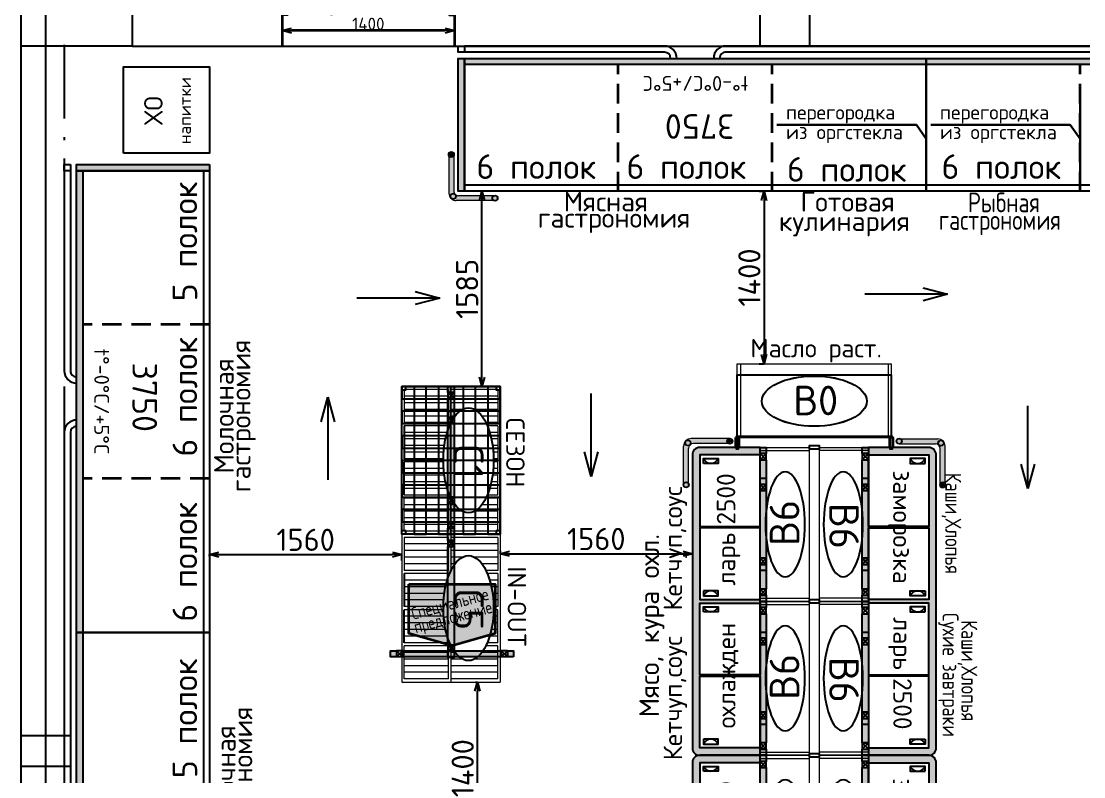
# Model space of a CAD drawing. Extents: x -150237 to 313168, y -187365 to 36962.
# Drawn here: x -48972 to -40343, y -156827 to -150692 of the extents above; entities that cross this region are included whole.
import ezdxf
from ezdxf.enums import TextEntityAlignment as Align

# ---------------------------------------------------------------- set-up
doc = ezdxf.new("R2010")
doc.units = 0
doc.header["$LTSCALE"] = 50
doc.header["$PDMODE"] = 34
doc.header["$PDSIZE"] = 20
doc.linetypes.add('ACAD_ISO10W100', pattern=[18.5, 12, -3, 0.5, -3])
doc.linetypes.add('HIDDEN2', pattern=[4.7625, 3.175, -1.5875])
doc.layers.get('0').update_dxf_attribs({"linetype": 'CONTINUOUS'})
doc.layers.get('Defpoints').update_dxf_attribs({"linetype": 'CONTINUOUS'})
for name, color, linetype in [('Colums', 25, 'CONTINUOUS'), ('Dim', 7, 'CONTINUOUS'), ('ST', 7, 'CONTINUOUS'), ('type', 7, 'CONTINUOUS'), ('Двери', 76, 'CONTINUOUS'), ('оборудование', 90, 'CONTINUOUS'), ('оборудованиеNEW', 250, 'CONTINUOUS'), ('оборудованиеOLD', 90, 'CONTINUOUS'), ('товарные группы', 7, 'CONTINUOUS'), ('Холодильное', 5, 'CONTINUOUS')]:
    doc.layers.add(name, color=color, linetype=linetype)
for name, color, linetype, lineweight in [('KF оборудование', 10, 'CONTINUOUS', 18), ('размеры', 250, 'CONTINUOUS', 30), ('Стены', 7, 'CONTINUOUS', 35)]:
    doc.layers.add(name, color=color, linetype=linetype, lineweight=lineweight)
doc.styles.add('KF надписи', font='isocpeur.ttf', dxfattribs={"height": 200})
doc.styles.get("Standard").update_dxf_attribs({"font": 'isocpeur.ttf'})
doc.dimstyles.get("Standard").update_dxf_attribs({"dimscale": 0, "dimtxt": 180, "dimasz": 75, "dimexe": 0, "dimexo": 0, "dimgap": 30, "dimtad": 1, "dimdec": 0, "dimdsep": 46, "dimtxsty": 'Standard', "dimblk1": 'OPEN30', "dimblk2": 'OPEN30', "dimsah": 1, "dimcen": 25, "dimadec": 0, "dimazin": 0, "dimtfac": 1, "dimtdec": 0, "dimtmove": 0, "dimatfit": 3, "dimldrblk": 'OPEN30', "dimfxl": 1, "dimtolj": 1, "dimtzin": 0, "dimarcsym": 0})

# ---------------------------------------------------------------- blocks, each defined once
blk = doc.blocks.new('_OPEN30')
at = {"color": 0, "linetype": 'ByBlock'}
for p, q in [((-1, 0.268), (0, 0)), ((0, 0), (-1, -0.268)), ((0, 0), (-1, 0))]:
    blk.add_line(p, q, dxfattribs=at)
blk = doc.blocks.new('*D93')
at = {"layer": 'Defpoints', "color": 0, "transparency": 16777216}
for p in [(-400, -62.5), (1000, -62.5), (-400, -125)]:
    blk.add_point(p, dxfattribs=at)
at = {"layer": 'Dim', "color": 0, "lineweight": -2, "transparency": 16777216}
for p, q in [((-400, -62.5), (-400, -125)), ((1000, -62.5), (1000, -125)), ((925, -125), (-325, -125))]:
    blk.add_line(p, q, dxfattribs=at)
at = {"layer": 'Dim', "color": 0, "lineweight": -2, "transparency": 16777216, "xscale": 75, "yscale": 75, "zscale": 75, "rotation": 180}
blk.add_blockref('_OPEN30', (-400, -125), dxfattribs=at)
at = {"layer": 'Dim', "color": 0, "lineweight": -2, "transparency": 16777216, "xscale": 75, "yscale": 75, "zscale": 75}
blk.add_blockref('_OPEN30', (1000, -125), dxfattribs=at)
at = {"layer": 'Dim', "color": 0, "transparency": 16777216, "insert": (300, -70), "char_height": 100, "attachment_point": 5}
blk.add_mtext('\\A1;1400', dxfattribs=at)
blk = doc.blocks.new('*U237')
at = {"layer": 'Холодильное'}
h = blk.add_hatch(color=160, dxfattribs=at)
h.set_gradient(color1=(0, 63, 255), one_color=1, tint=1, name='SPHERICAL')
h.paths.add_polyline_path([(3750, 1180), (3800, 1180), (3800, 100), (3750, 100)])
h = blk.add_hatch(color=5, dxfattribs=at)
h.set_gradient(color1=(0, 0, 255), one_color=1, tint=1, name='CYLINDER')
h.paths.add_polyline_path([(0, 150), (3750, 150), (3750, 100), (0, 100)])
at = {"layer": 'Стены', "linetype": 'HIDDEN2'}
for p, q in [((1250, 1180), (1250, 150)), ((2500, 1180), (2500, 150))]:
    blk.add_line(p, q, dxfattribs=at)
at = {"layer": 'Холодильное'}
for p, q in [((0, 1130), (3750, 1130)), ((0, 150), (3750, 150))]:
    blk.add_line(p, q, dxfattribs=at)
at = {"layer": 'Холодильное', "color": 20}
for p, q in [((1675, 100), (1675, 100)), ((1725, 100), (1725, 100)), ((2025, 100), (2025, 100)), ((2075, 100), (2075, 100)), ((0, 50), (1625, 50)), ((0, 0), (1625, 0)), ((1625, 50), (1625, 50)), ((1625, 50), (1625, 50)), ((1625, 50), (1625, 50)), ((1625, 0), (1625, 0)), ((1625, 0), (1625, 0)), ((1625, 0), (1625, 0)), ((2125, 50), (3750, 50)), ((2125, 0), (3750, 0))]:
    blk.add_line(p, q, dxfattribs=at)
at = {"layer": 'Холодильное', "color": 5}
for points in [[(0, 1180), (3750, 1180), (3750, 100), (0, 100), (0, 1180)], [(3750, 1180), (3800, 1180), (3800, 100), (3750, 100), (3750, 1180)]]:
    blk.add_lwpolyline(points, dxfattribs=at)
at = {"layer": 'Холодильное', "color": 20}
blk.add_lwpolyline([(3750, 50), (3800, 50), (3800, 0), (3750, 0)], close=True, dxfattribs=at)
for centre, radius, start, end in [((1625, 100), 100, 270, 0), ((1625, 100), 50, 270, 0), ((2125, 100), 100, 180, 270), ((2125, 100), 50, 180, 270)]:
    blk.add_arc(centre, radius, start, end, dxfattribs=at)
at = {"layer": 'type'}
blk.add_text('3750', height=200, dxfattribs=at).set_placement((1839.9, 553.2), align=Align.CENTER)
at = {"layer": 'type', "insert": (1874.3, 303.5), "char_height": 120, "width": 1398.896, "attachment_point": 5}
blk.add_mtext('t°-0°C/+5°C', dxfattribs=at)
at = {"layer": 'оборудованиеOLD', "color": 1}
blk.add_text('3750', height=200, dxfattribs=at).set_placement((1839.9, 553.2), align=Align.CENTER)
at = {"layer": 'оборудованиеOLD', "color": 1, "insert": (1874.3, 303.5), "char_height": 120, "width": 1398.896, "attachment_point": 5}
blk.add_mtext('t°-0°C/+5°C', dxfattribs=at)
blk = doc.blocks.new('*U236')
at = {"layer": 'Холодильное'}
h = blk.add_hatch(color=160, dxfattribs=at)
h.set_gradient(color1=(0, 63, 255), one_color=1, tint=1, name='SPHERICAL')
h.paths.add_polyline_path([(-50, 1180), (0, 1180), (0, 100), (-50, 100)])
h = blk.add_hatch(color=5, dxfattribs=at)
h.set_gradient(color1=(0, 0, 255), one_color=1, tint=1, name='CYLINDER')
h.paths.add_polyline_path([(0, 150), (3750, 150), (3750, 100), (0, 100)])
at = {"layer": 'Стены', "linetype": 'HIDDEN2'}
for p, q in [((1250, 1180), (1250, 150)), ((2500, 1180), (2500, 150))]:
    blk.add_line(p, q, dxfattribs=at)
at = {"layer": 'Холодильное'}
for p, q in [((0, 1130), (3750, 1130)), ((0, 150), (3750, 150))]:
    blk.add_line(p, q, dxfattribs=at)
at = {"layer": 'Холодильное', "color": 20}
for p, q in [((1675, 100), (1675, 100)), ((1725, 100), (1725, 100)), ((2025, 100), (2025, 100)), ((2075, 100), (2075, 100)), ((0, 50), (1625, 50)), ((0, 0), (1625, 0)), ((1625, 50), (1625, 50)), ((1625, 50), (1625, 50)), ((1625, 0), (1625, 0)), ((1625, 0), (1625, 0)), ((2125, 50), (3750, 50)), ((2125, 0), (3750, 0))]:
    blk.add_line(p, q, dxfattribs=at)
at = {"layer": 'Холодильное', "color": 5}
for points in [[(-50, 1180), (0, 1180), (0, 100), (-50, 100), (-50, 1180)], [(0, 1180), (3750, 1180), (3750, 100), (0, 100), (0, 1180)]]:
    blk.add_lwpolyline(points, dxfattribs=at)
at = {"layer": 'Холодильное', "color": 20}
blk.add_lwpolyline([(-50, 50), (0, 50), (0, 0), (-50, 0)], close=True, dxfattribs=at)
for centre, radius, start, end in [((1625, 100), 100, 270, 0), ((1625, 100), 50, 270, 0), ((2125, 100), 100, 180, 270), ((2125, 100), 50, 180, 270)]:
    blk.add_arc(centre, radius, start, end, dxfattribs=at)
at = {"layer": 'type'}
blk.add_text('3750', height=200, dxfattribs=at).set_placement((1839.9, 553.2), align=Align.CENTER)
at = {"layer": 'type', "insert": (1874.3, 303.5), "char_height": 120, "width": 1398.896, "attachment_point": 5}
blk.add_mtext('t°-0°C/+5°C', dxfattribs=at)
at = {"layer": 'оборудованиеOLD', "color": 1}
blk.add_text('3750', height=200, dxfattribs=at).set_placement((1839.9, 553.2), align=Align.CENTER)
at = {"layer": 'оборудованиеOLD', "color": 1, "insert": (1874.3, 303.5), "char_height": 120, "width": 1398.896, "attachment_point": 5}
blk.add_mtext('t°-0°C/+5°C', dxfattribs=at)
blk = doc.blocks.new('в6')
at = {"layer": 'оборудованиеNEW', "color": 212, "lineweight": 20}
for p, q in [((-10860.9, 85899.6), (-10860.9, 86299.6)), ((-10860.9, 85899.6), (-10860.9, 86299.6)), ((-10860.9, 86299.6), (-9610.9, 86299.6)), ((-9610.9, 86299.6), (-9610.9, 85899.6)), ((-10845.9, 85899.6), (-9625.9, 85899.6))]:
    blk.add_line(p, q, dxfattribs=at)
at = {"layer": 'оборудованиеNEW', "color": 212, "lineweight": 5}
for p, q in [((-10835.9, 86299.6), (-10835.9, 85899.6)), ((-10835.9, 86299.6), (-10835.9, 85899.6)), ((-9635.9, 86299.6), (-9635.9, 85899.6)), ((-9635.9, 86299.6), (-9635.9, 85899.6))]:
    blk.add_line(p, q, dxfattribs=at)
at = {"layer": 'оборудованиеNEW', "color": 145, "lineweight": 20}
blk.add_line((-10845.9, 85899.6), (-9625.9, 85899.6), dxfattribs=at)
at = {"layer": 'оборудованиеNEW', "color": 212}
for points in [[(-10875.9, 85899.6), (-10845.9, 85899.6), (-10845.9, 85819.6), (-10875.9, 85819.6), (-10875.9, 85899.6)], [(-10875.9, 85899.6), (-10845.9, 85899.6), (-10845.9, 85819.6), (-10875.9, 85819.6), (-10875.9, 85899.6)], [(-9625.9, 85899.6), (-9595.9, 85899.6), (-9595.9, 85819.6), (-9625.9, 85819.6), (-9625.9, 85899.6)], [(-9625.9, 85899.6), (-9595.9, 85899.6), (-9595.9, 85819.6), (-9625.9, 85819.6), (-9625.9, 85899.6)]]:
    blk.add_lwpolyline(points, dxfattribs=at)
at = {"layer": 'оборудованиеNEW', "color": 212, "extrusion": (0, 0, -1)}
blk.add_ellipse((-10235.9, 86095.5), major_axis=(426.2, 0), ratio=0.374767, dxfattribs=at)
at = {"layer": 'type', "lineweight": 40}
blk.add_text('В6', height=240, dxfattribs=at).set_placement((-10223.7, 85981), align=Align.CENTER)
blk = doc.blocks.new('*U364')
at = {"layer": 'оборудование', "true_color": 0xff7f7f}
h = blk.add_hatch(color=11, dxfattribs=at)
h.paths.add_polyline_path([(0, 25), (50, 25), (50, -25.1), (0, -25.1)])
h.paths.add_polyline_path([(100, 25), (899.9, 25), (899.9, -25.1), (100, -25.1)])
h.paths.add_polyline_path([(949.9, 25), (999.9, 25), (999.9, -25.1), (949.9, -25.1)])
at = {"layer": 'оборудование', "color": 1}
for p, q in [((50, 25), (100, 25)), ((899.9, 25), (949.9, 25))]:
    blk.add_line(p, q, dxfattribs=at)
for points in [[(0, 25), (50, 25), (50, -25.1), (0, -25.1)], [(100, 25), (899.9, 25), (899.9, -25.1), (100, -25.1)], [(949.9, 25), (999.9, 25), (999.9, -25.1), (949.9, -25.1)]]:
    blk.add_lwpolyline(points, close=True, dxfattribs=at)
for points in [[(50, 25), (50, -25.1), (100, -25.1), (100, 25), (50, -25.1), (50, 25), (100, -25.1)], [(899.9, 25), (899.9, -25.1), (949.9, -25.1), (949.9, 25), (899.9, -25.1), (899.9, 25), (949.9, -25.1)]]:
    blk.add_lwpolyline(points, dxfattribs=at)
blk = doc.blocks.new('*U147')
at = {"layer": 'Холодильное'}
h = blk.add_hatch(color=256, dxfattribs=at)
edge = h.paths.add_edge_path()
edge.add_line((-60, 0), (-2440, 0))
edge.add_arc((-2440, -60), 60, 90, 180)
edge.add_line((-2500, -60), (-2500, -550))
edge.add_line((-2500, -550), (0, -550))
edge.add_line((0, -550), (0, -60))
edge.add_arc((-60, -60), 60, 0, 90)
h.paths.add_polyline_path([(-642.5, -550), (-60, -550), (-60, -60), (-642.5, -60)], flags=17)
h.paths.add_polyline_path([(-1235, -550), (-652.5, -550), (-652.5, -60), (-1235, -60)], flags=17)
h.paths.add_polyline_path([(-1265, -550), (-1847.5, -550), (-1847.5, -60), (-1265, -60)], flags=17)
h.paths.add_polyline_path([(-1857.5, -550), (-2440, -550), (-2440, -60), (-1857.5, -60)], flags=17)
blk.add_lwpolyline([(-60, 0), (-2440, 0, 0.414214), (-2500, -60), (-2500, -550), (0, -550), (0, -60, 0.414214)], format="xyb", close=True, dxfattribs=at)
for points in [[(-1857.5, -550), (-2440, -550), (-2440, -60), (-1857.5, -60)], [(-1265, -550), (-1847.5, -550), (-1847.5, -60), (-1265, -60)], [(-1235, -550), (-652.5, -550), (-652.5, -60), (-1235, -60)], [(-642.5, -550), (-60, -550), (-60, -60), (-642.5, -60)]]:
    blk.add_lwpolyline(points, close=True, dxfattribs=at)
for points in [[(-2370, -90), (-2410, -90), (-2410, -210), (-2370, -210), (-2370, -90)], [(-1335, -90), (-1295, -90), (-1295, -210), (-1335, -210), (-1335, -90)], [(-1165, -90), (-1205, -90), (-1205, -210), (-1165, -210), (-1165, -90)], [(-130, -90), (-90, -90), (-90, -210), (-130, -210), (-130, -90)]]:
    blk.add_lwpolyline(points, dxfattribs=at)
for centre, start, end in [((-2435, -150), 292.61986, 67.38014), ((-1270, -150), 112.61986, 247.38014), ((-1230, -150), 292.61986, 67.38014), ((-65, -150), 112.61986, 247.38014)]:
    blk.add_arc(centre, 65, start, end, dxfattribs=at)
for p in [(8360.9, -86849.6), (9610.9, -86849.6)]:
    blk.add_blockref('в6', p)
at = {"layer": 'Стены'}
for p in [(-2500, -575), (-2249.9, -575), (-1250, -575), (-999.9, -575)]:
    blk.add_blockref('*U364', p, dxfattribs=at)
at = {"layer": 'товарные группы'}
for s, p in [('заморозка', (-1853, -350.3)), ('ларь', (-906.6, -348.3)), ('2500', (-418, -348.4))]:
    blk.add_text(s, height=150, dxfattribs=at).set_placement(p, align=Align.CENTER)
blk = doc.blocks.new('*U146')
blk.add_hatch(color=1).paths.add_polyline_path([(-2440, 0, 0.414214), (-2500, -60), (-2500, -550), (-2440, -550), (-2440, -60), (-1857.5, -60), (-1857.5, -550), (-1847.5, -550), (-1847.5, -60), (-1265, -60), (-1265, -550), (-1235, -550), (-1235, -60), (-652.5, -60), (-652.5, -550), (-642.5, -550), (-642.5, -60), (-60, -60), (-60, -550), (0, -550), (0, -60, 0.414214), (-60, 0)])
at = {"layer": 'Холодильное'}
blk.add_lwpolyline([(-60, 0), (-2440, 0, 0.414214), (-2500, -60), (-2500, -550), (0, -550), (0, -60, 0.414214)], format="xyb", close=True, dxfattribs=at)
for points in [[(-1857.5, -550), (-2440, -550), (-2440, -60), (-1857.5, -60)], [(-1265, -550), (-1847.5, -550), (-1847.5, -60), (-1265, -60)], [(-1235, -550), (-652.5, -550), (-652.5, -60), (-1235, -60)], [(-642.5, -550), (-60, -550), (-60, -60), (-642.5, -60)]]:
    blk.add_lwpolyline(points, close=True, dxfattribs=at)
for points in [[(-2370, -90), (-2410, -90), (-2410, -210), (-2370, -210), (-2370, -90)], [(-1335, -90), (-1295, -90), (-1295, -210), (-1335, -210), (-1335, -90)], [(-1165, -90), (-1205, -90), (-1205, -210), (-1165, -210), (-1165, -90)], [(-130, -90), (-90, -90), (-90, -210), (-130, -210), (-130, -90)]]:
    blk.add_lwpolyline(points, dxfattribs=at)
for centre, start, end in [((-2435, -150), 292.61986, 67.38014), ((-1270, -150), 112.61986, 247.38014), ((-1230, -150), 292.61986, 67.38014), ((-65, -150), 112.61986, 247.38014)]:
    blk.add_arc(centre, 65, start, end, dxfattribs=at)
for p in [(8360.9, -86849.6), (9610.9, -86849.6)]:
    blk.add_blockref('в6', p)
at = {"layer": 'Стены'}
for p in [(-2500, -575), (-2249.9, -575), (-1250, -575), (-999.9, -575)]:
    blk.add_blockref('*U364', p, dxfattribs=at)
at = {"layer": 'товарные группы', "color": 1}
blk.add_text('охлажден', height=150, dxfattribs=at).set_placement((-1853, -350.3), align=Align.CENTER)
at = {"layer": 'товарные группы'}
for s, p in [('ларь', (-906.6, -348.3)), ('2500', (-418, -348.4))]:
    blk.add_text(s, height=150, dxfattribs=at).set_placement(p, align=Align.CENTER)
blk = doc.blocks.new('Перегородка из оргстекла')
at = {"layer": 'размеры'}
for p in [(-1211.3, 539.9), (0, 425)]:
    blk.add_line(p, (-79, 539.9), dxfattribs=at)
at = {"layer": 'Холодильное', "lineweight": 30}
blk.add_line((0, 850), (0, 0), dxfattribs=at)
at = {"layer": 'товарные группы'}
for s, p in [('перегородка', (-1138.3, 583.7)), ('из оргстекла', (-1138.3, 423.3))]:
    blk.add_text(s, height=117, dxfattribs=at).set_placement(p)
blk = doc.blocks.new('*U370')
at = {"layer": 'KF оборудование'}
h = blk.add_hatch(color=181, dxfattribs=at)
h.dxf.hatch_style = 1
h.set_gradient(color1=(255, 0, 0), color2=(255, 0, 0), tint=1)
h.paths.add_polyline_path([(-375, -40), (-375, -355, 1), (-335, -355), (-335, -60, -0.414214), (-295, -20), (0, -20, 1), (0, 20), (-315, 20, 0.414214)])
h = blk.add_hatch(color=181, dxfattribs=at)
h.dxf.hatch_style = 1
h.set_gradient(color1=(51, 51, 51), color2=(0, 0, 0), one_color=1)
h.paths.add_polyline_path([(-316.1, -14.9, 1), (-364.1, -14.9, 1)])
h.paths.add_polyline_path([(-320.1, -14.9, 1), (-360.1, -14.9, 1)], flags=16)
h = blk.add_hatch(color=181, dxfattribs=at)
h.dxf.hatch_style = 1
h.set_gradient(color1=(51, 51, 51), color2=(0, 0, 0), one_color=1)
h.paths.add_polyline_path([(24, 0, 1), (-24, 0, 1)])
h.paths.add_polyline_path([(20, 0, 1), (-20, 0, 1)], flags=16)
h = blk.add_hatch(color=181, dxfattribs=at)
h.dxf.hatch_style = 1
h.set_gradient(color1=(51, 51, 51), color2=(0, 0, 0), one_color=1)
h.paths.add_polyline_path([(-331, -355, 1), (-379, -355, 1)])
h.paths.add_polyline_path([(-335, -355, 1), (-375, -355, 1)], flags=16)
at = {"layer": 'KF оборудование', "color": 1, "linetype": 'Continuous', "lineweight": 15}
for p, q in [((0, 20), (-315, 20)), ((-375, -355), (-375, -40)), ((-335, -355), (-335, -60)), ((0, -20), (-295, -20))]:
    blk.add_line(p, q, dxfattribs=at)
at = {"layer": 'KF оборудование', "color": 7, "lineweight": 15}
for centre, radius in [((-340.1, -14.9), 24), ((-340.1, -14.9), 20), ((0, 0), 24), ((0, 0), 20), ((-355, -355), 24), ((-355, -355), 20)]:
    blk.add_circle(centre, radius, dxfattribs=at)
at = {"layer": 'KF оборудование', "color": 1, "linetype": 'Continuous', "lineweight": 15}
for centre, radius, start, end in [((-315, -40), 60, 90, 180), ((0, 0), 20, 270, 90), ((-295, -60), 40, 90, 180), ((-355, -355), 20, 180, 0)]:
    blk.add_arc(centre, radius, start, end, dxfattribs=at)
at = {"layer": 'KF оборудование', "color": 181}
blk.add_point((0, 0), dxfattribs=at)
at = {"layer": 'KF оборудование', "color": 7, "style": 'KF надписи', "flags": 1}
for tag, p in [('ПРОИЗВОДИТЕЛЬ', (377.7, 2173.4)), ('МОДЕЛЬ', (377.7, 1793.4)), ('ТИП_ОБОРУДОВАНИЯ', (377.7, 1413.4)), ('ДЛИНА', (359.4, 986.1)), ('ГЛУБИНА', (359.4, 606.1)), ('ВЫСОТА', (359.4, 226.1))]:
    blk.add_attdef(tag, p, '', height=200, dxfattribs=at)
blk = doc.blocks.new('*U372')
at = {"layer": 'KF оборудование'}
h = blk.add_hatch(color=181, dxfattribs=at)
h.dxf.hatch_style = 1
h.set_gradient(color1=(255, 0, 0), color2=(255, 0, 0), tint=1)
h.paths.add_polyline_path([(-375, -40), (-375, -355, 1), (-335, -355), (-335, -60, -0.414214), (-295, -20), (0, -20, 1), (0, 20), (-315, 20, 0.414214)])
h = blk.add_hatch(color=181, dxfattribs=at)
h.dxf.hatch_style = 1
h.set_gradient(color1=(51, 51, 51), color2=(0, 0, 0), one_color=1)
h.paths.add_polyline_path([(-316.1, -14.9, 1), (-364.1, -14.9, 1)])
h.paths.add_polyline_path([(-320.1, -14.9, 1), (-360.1, -14.9, 1)], flags=16)
h = blk.add_hatch(color=181, dxfattribs=at)
h.dxf.hatch_style = 1
h.set_gradient(color1=(51, 51, 51), color2=(0, 0, 0), one_color=1)
h.paths.add_polyline_path([(24, 0, 1), (-24, 0, 1)])
h.paths.add_polyline_path([(20, 0, 1), (-20, 0, 1)], flags=16)
h = blk.add_hatch(color=181, dxfattribs=at)
h.dxf.hatch_style = 1
h.set_gradient(color1=(51, 51, 51), color2=(0, 0, 0), one_color=1)
h.paths.add_polyline_path([(-331, -355, 1), (-379, -355, 1)])
h.paths.add_polyline_path([(-335, -355, 1), (-375, -355, 1)], flags=16)
at = {"layer": 'KF оборудование', "color": 1, "linetype": 'Continuous', "lineweight": 15}
for p, q in [((0, 20), (-315, 20)), ((-375, -355), (-375, -40)), ((-335, -355), (-335, -60)), ((0, -20), (-295, -20))]:
    blk.add_line(p, q, dxfattribs=at)
at = {"layer": 'KF оборудование', "color": 7, "lineweight": 15}
for centre, radius in [((-340.1, -14.9), 24), ((-340.1, -14.9), 20), ((0, 0), 24), ((0, 0), 20), ((-355, -355), 24), ((-355, -355), 20)]:
    blk.add_circle(centre, radius, dxfattribs=at)
at = {"layer": 'KF оборудование', "color": 1, "linetype": 'Continuous', "lineweight": 15}
for centre, radius, start, end in [((-315, -40), 60, 90, 180), ((0, 0), 20, 270, 90), ((-295, -60), 40, 90, 180), ((-355, -355), 20, 180, 0)]:
    blk.add_arc(centre, radius, start, end, dxfattribs=at)
at = {"layer": 'KF оборудование', "color": 181}
blk.add_point((0, 0), dxfattribs=at)
at = {"layer": 'KF оборудование', "color": 7, "style": 'KF надписи', "flags": 1}
for tag, p in [('ПРОИЗВОДИТЕЛЬ', (377.7, 2173.4)), ('МОДЕЛЬ', (377.7, 1793.4)), ('ТИП_ОБОРУДОВАНИЯ', (377.7, 1413.4)), ('ДЛИНА', (359.4, 986.1)), ('ГЛУБИНА', (359.4, 606.1)), ('ВЫСОТА', (359.4, 226.1))]:
    blk.add_attdef(tag, p, '', height=200, dxfattribs=at)
blk = doc.blocks.new('*U373')
at = {"layer": 'KF оборудование'}
h = blk.add_hatch(color=181, dxfattribs=at)
h.dxf.hatch_style = 1
h.set_gradient(color1=(255, 0, 0), color2=(255, 0, 0), tint=1)
h.paths.add_polyline_path([(-375, -40), (-375, -355, 1), (-335, -355), (-335, -60, -0.414214), (-295, -20), (0, -20, 1), (0, 20), (-315, 20, 0.414214)])
h = blk.add_hatch(color=181, dxfattribs=at)
h.dxf.hatch_style = 1
h.set_gradient(color1=(51, 51, 51), color2=(0, 0, 0), one_color=1)
h.paths.add_polyline_path([(-316.1, -14.9, 1), (-364.1, -14.9, 1)])
h.paths.add_polyline_path([(-320.1, -14.9, 1), (-360.1, -14.9, 1)], flags=16)
h = blk.add_hatch(color=181, dxfattribs=at)
h.dxf.hatch_style = 1
h.set_gradient(color1=(51, 51, 51), color2=(0, 0, 0), one_color=1)
h.paths.add_polyline_path([(24, 0, 1), (-24, 0, 1)])
h.paths.add_polyline_path([(20, 0, 1), (-20, 0, 1)], flags=16)
h = blk.add_hatch(color=181, dxfattribs=at)
h.dxf.hatch_style = 1
h.set_gradient(color1=(51, 51, 51), color2=(0, 0, 0), one_color=1)
h.paths.add_polyline_path([(-331, -355, 1), (-379, -355, 1)])
h.paths.add_polyline_path([(-335, -355, 1), (-375, -355, 1)], flags=16)
at = {"layer": 'KF оборудование', "color": 1, "linetype": 'Continuous', "lineweight": 15}
for p, q in [((0, 20), (-315, 20)), ((-375, -355), (-375, -40)), ((-335, -355), (-335, -60)), ((0, -20), (-295, -20))]:
    blk.add_line(p, q, dxfattribs=at)
at = {"layer": 'KF оборудование', "color": 7, "lineweight": 15}
for centre, radius in [((-340.1, -14.9), 24), ((-340.1, -14.9), 20), ((0, 0), 24), ((0, 0), 20), ((-355, -355), 24), ((-355, -355), 20)]:
    blk.add_circle(centre, radius, dxfattribs=at)
at = {"layer": 'KF оборудование', "color": 1, "linetype": 'Continuous', "lineweight": 15}
for centre, radius, start, end in [((-315, -40), 60, 90, 180), ((0, 0), 20, 270, 90), ((-295, -60), 40, 90, 180), ((-355, -355), 20, 180, 0)]:
    blk.add_arc(centre, radius, start, end, dxfattribs=at)
at = {"layer": 'KF оборудование', "color": 181}
blk.add_point((0, 0), dxfattribs=at)
at = {"layer": 'KF оборудование', "color": 7, "style": 'KF надписи', "flags": 1}
for tag, p in [('ПРОИЗВОДИТЕЛЬ', (377.7, 2173.4)), ('МОДЕЛЬ', (377.7, 1793.4)), ('ТИП_ОБОРУДОВАНИЯ', (377.7, 1413.4)), ('ДЛИНА', (359.4, 986.1)), ('ГЛУБИНА', (359.4, 606.1)), ('ВЫСОТА', (359.4, 226.1))]:
    blk.add_attdef(tag, p, '', height=200, dxfattribs=at)
blk = doc.blocks.new('хо вода 700-700')
at = {"color": 5}
blk.add_lwpolyline([(-700, 0), (0, 0), (0, -700), (-700, -700)], close=True, dxfattribs=at)
at = {"layer": 'товарные группы', "color": 5}
for s, height, p in [('ХО', 150, (-354.4, -318.6)), ('напитки', 100, (-354.4, -548.7))]:
    blk.add_text(s, height=height, dxfattribs=at).set_placement(p, align=Align.CENTER)
blk = doc.blocks.new('*U270')
at = {"layer": 'оборудованиеNEW', "color": 145, "lineweight": 20}
for p, q in [((0, 0), (0, 800)), ((0, 800), (1200, 800)), ((0, 0), (0, 800)), ((0, 800), (1200, 800)), ((25, 780), (293.7, 780)), ((318.7, 780), (587.5, 780)), ((881.2, 780), (612.5, 780)), ((1175, 780), (906.2, 780)), ((1200, 0), (1200, 800)), ((0, 400), (294.3, 400)), ((293.7, 380), (25, 380)), ((341.3, 380), (318.7, 380)), ((881.2, 380), (858.7, 380)), ((905.7, 400), (1200, 400)), ((1175, 380), (906.2, 380)), ((0, 0), (1200, 0)), ((0, 0), (1200, 0)), ((25, 20), (293.7, 20)), ((1175, 20), (906.2, 20))]:
    blk.add_line(p, q, dxfattribs=at)
at = {"layer": 'оборудованиеNEW', "color": 145, "lineweight": 5}
for p, q in [((25, 780), (25, 400)), ((78.8, 780), (78.8, 400)), ((132.5, 780), (132.5, 400)), ((186.2, 780), (186.2, 591.1)), ((240, 780), (240, 651.4)), ((293.7, 780), (293.7, 684.1)), ((318.7, 780), (318.7, 695.5)), ((372.5, 780), (372.5, 714.7)), ((426.2, 780), (426.2, 728.5)), ((480, 780), (480, 738)), ((533.7, 780), (533.7, 743.8)), ((587.5, 780), (587.5, 746.1)), ((612.5, 780), (612.5, 746.1)), ((666.2, 780), (666.2, 743.8)), ((720, 780), (720, 738)), ((773.8, 780), (773.8, 728.5)), ((827.5, 780), (827.5, 714.7)), ((881.2, 780), (881.2, 695.5)), ((906.2, 780), (906.2, 684.1)), ((960, 780), (960, 651.4)), ((1013.8, 780), (1013.8, 591.1)), ((1067.5, 780), (1067.5, 400)), ((1121.2, 780), (1121.2, 400)), ((1175, 780), (1175, 400)), ((186.2, 493.3), (186.2, 400)), ((240, 433), (240, 400)), ((960, 433), (960, 400)), ((1013.8, 493.3), (1013.8, 400)), ((25, 380), (25, 20)), ((78.8, 380), (78.8, 20)), ((132.5, 380), (132.5, 20)), ((186.2, 380), (186.2, 20)), ((240, 380), (240, 20.6)), ((293.7, 380), (293.7, 20.6)), ((318.7, 380), (318.7, 20)), ((372.5, 369.6), (372.5, 20)), ((426.2, 355.8), (426.2, 20)), ((480, 346.4), (480, 20)), ((720, 346.4), (720, 20)), ((773.8, 355.8), (773.8, 20)), ((827.5, 369.6), (827.5, 20.6)), ((881.2, 380), (881.2, 20.6)), ((906.2, 380), (906.2, 20)), ((960, 380), (960, 20)), ((1013.8, 380), (1013.8, 20)), ((1067.5, 380), (1067.5, 20)), ((1121.2, 380), (1121.2, 20.6)), ((1175, 380), (1175, 20.6)), ((533.7, 340.6), (533.7, 20.6)), ((587.5, 338.2), (587.5, 20.6)), ((612.5, 338.2), (612.5, 20)), ((666.2, 340.6), (666.2, 20))]:
    blk.add_line(p, q, dxfattribs=at)
at = {"layer": 'оборудованиеNEW'}
for p, q in [((318.7, 20), (587.5, 20)), ((881.2, 20), (612.5, 20))]:
    blk.add_line(p, q, dxfattribs=at)
at = {"layer": 'оборудованиеNEW', "color": 145}
blk.add_ellipse((600, 542.2), major_axis=(426.2, 0), ratio=0.478824, dxfattribs=at)
at = {"layer": 'type', "lineweight": 40}
blk.add_text('С5', height=240, dxfattribs=at).set_placement((612.2, 423.6), align=Align.CENTER)
blk = doc.blocks.new('*U208')
at = {"layer": 'оборудованиеNEW', "color": 145, "lineweight": 20}
for p, q in [((25, -15), (25, 785)), ((25, 785), (1225, 785)), ((25, -15), (25, 785)), ((25, 785), (1225, 785)), ((1225, -15), (1225, 785)), ((50, 765), (318.7, 765)), ((343.7, 765), (612.5, 765)), ((906.2, 765), (637.5, 765)), ((1200, 765), (931.2, 765)), ((25, 385), (319.3, 385)), ((318.7, 365), (50, 365)), ((366.3, 365), (343.7, 365)), ((906.2, 365), (883.7, 365)), ((930.7, 385), (1225, 385)), ((1200, 365), (931.2, 365)), ((50, 5), (318.7, 5)), ((1200, 5), (931.2, 5)), ((25, -15), (1225, -15)), ((25, -15), (1225, -15))]:
    blk.add_line(p, q, dxfattribs=at)
at = {"layer": 'оборудованиеNEW', "color": 145, "lineweight": 5}
for p, q in [((50, 765), (50, 385)), ((103.7, 765), (103.7, 385)), ((157.5, 765), (157.5, 385)), ((211.2, 765), (211.2, 576.1)), ((265, 765), (265, 636.4)), ((318.7, 765), (318.7, 669.1)), ((343.7, 765), (343.7, 680.5)), ((397.5, 765), (397.5, 699.7)), ((451.2, 765), (451.2, 713.5)), ((505, 765), (505, 723)), ((558.7, 765), (558.7, 728.8)), ((612.5, 765), (612.5, 731.1)), ((637.5, 765), (637.5, 731.1)), ((691.2, 765), (691.2, 728.8)), ((745, 765), (745, 723)), ((798.7, 765), (798.7, 713.5)), ((852.5, 765), (852.5, 699.7)), ((906.2, 765), (906.2, 680.5)), ((931.2, 765), (931.2, 669.1)), ((985, 765), (985, 636.4)), ((1038.7, 765), (1038.7, 576.1)), ((1092.5, 765), (1092.5, 385)), ((1146.2, 765), (1146.2, 385)), ((1200, 765), (1200, 385)), ((211.2, 478.3), (211.2, 385)), ((1038.7, 478.3), (1038.7, 385)), ((50, 365), (50, 5)), ((103.7, 365), (103.7, 5)), ((157.5, 365), (157.5, 5)), ((211.2, 365), (211.2, 5)), ((265, 418), (265, 385)), ((265, 365), (265, 5.6)), ((318.7, 365), (318.7, 5.6)), ((343.7, 365), (343.7, 5)), ((397.5, 354.6), (397.5, 5)), ((852.5, 354.6), (852.5, 5.6)), ((906.2, 365), (906.2, 5.6)), ((931.2, 365), (931.2, 5)), ((985, 418), (985, 385)), ((985, 365), (985, 5)), ((1038.7, 365), (1038.7, 5)), ((1092.5, 365), (1092.5, 5)), ((1146.2, 365), (1146.2, 5.6)), ((1200, 365), (1200, 5.6)), ((451.2, 340.8), (451.2, 5)), ((505, 331.4), (505, 5)), ((558.7, 325.6), (558.7, 5.6)), ((612.5, 323.2), (612.5, 5.6)), ((637.5, 323.2), (637.5, 5)), ((691.2, 325.6), (691.2, 5)), ((745, 331.4), (745, 5)), ((798.7, 340.8), (798.7, 5))]:
    blk.add_line(p, q, dxfattribs=at)
at = {"layer": 'оборудованиеNEW'}
for p, q in [((343.7, 5), (612.5, 5)), ((906.2, 5), (637.5, 5))]:
    blk.add_line(p, q, dxfattribs=at)
at = {"layer": 'оборудованиеNEW', "color": 145}
blk.add_ellipse((625, 527.2), major_axis=(426.2, 0), ratio=0.478824, dxfattribs=at)
at = {"layer": 'оборудованиеOLD', "color": 252}
blk.add_lwpolyline([(1225, -15), (25, -15), (25, 85), (1225, 85), (1225, 185), (25, 185), (25, 285), (1225, 285), (1225, 385), (25, 385), (25, 485), (1225, 485), (1225, 585), (25, 585), (25, 685), (1225, 685), (1225, 785), (25, 785), (25, -15), (125, -15), (125, 785), (225, 785), (225, -15), (325, -15), (325, 785), (425, 785), (425, -15), (525, -15), (525, 785), (625, 785), (625, -15), (725, -15), (725, 785), (825, 785), (825, -15), (925, -15), (925, 785), (1025, 785), (1025, -15), (1125, -15), (1125, 785), (1225, 785), (1225, -15), (1195, -15), (1195, 15), (1225, 15), (1225, -15), (25, -15), (25, 15), (55, 15), (55, -15), (25, -15), (25, 785), (55, 785), (55, 755), (25, 755), (25, 785), (1225, 785), (1225, 755), (1195, 755), (1195, 785), (1225, 785), (1225, -15)], dxfattribs=at)
at = {"layer": 'type', "lineweight": 40}
blk.add_text('С1', height=240, dxfattribs=at).set_placement((637.2, 408.6), align=Align.CENTER)
at = {"layer": 'товарные группы'}
for tag, width, p, p2 in [('ТОВАР3', 1.302083, (0, 1364.5), (1250, 1364.5)), ('ТОВАР2', 1.302083, (0, 1150.9), (1250, 1150.9)), ('ТОВАР1', 1.358696, (0, 935.2), (1250, 935.2))]:
    blk.add_attdef(tag, text='', height=200, dxfattribs=dict(at, width=width)).set_placement(p, p2, align=Align.FIT)
blk = doc.blocks.new('*D404')
at = {"layer": 'Defpoints', "color": 0, "transparency": 16777216}
for p in [(-47442, -155037.2), (-45882, -155023.3), (-45882, -155070.3)]:
    blk.add_point(p, dxfattribs=at)
at = {"layer": 'ST', "color": 0, "lineweight": -2, "transparency": 16777216}
for p, q in [((-47442, -155037.2), (-47442, -155023.3)), ((-47367, -155023.3), (-45957, -155023.3)), ((-45882, -155070.3), (-45882, -155023.3))]:
    blk.add_line(p, q, dxfattribs=at)
at = {"layer": 'ST', "color": 0, "lineweight": -2, "transparency": 16777216, "xscale": 75, "yscale": 75, "zscale": 75, "rotation": 180}
blk.add_blockref('_OPEN30', (-47442, -155023.3), dxfattribs=at)
at = {"layer": 'ST', "color": 0, "lineweight": -2, "transparency": 16777216, "xscale": 75, "yscale": 75, "zscale": 75}
blk.add_blockref('_OPEN30', (-45882, -155023.3), dxfattribs=at)
at = {"layer": 'ST', "color": 0, "transparency": 16777216, "insert": (-46662, -154903.3), "char_height": 180, "attachment_point": 5}
blk.add_mtext('\\A1;1560', dxfattribs=at)
blk = doc.blocks.new('*D405')
at = {"layer": 'Defpoints', "color": 0, "transparency": 16777216}
for p in [(-45082, -154992.6), (-43521.6, -155002.3), (-43521.6, -155016.3)]:
    blk.add_point(p, dxfattribs=at)
at = {"layer": 'ST', "color": 0, "lineweight": -2, "transparency": 16777216}
for p, q in [((-45082, -154992.6), (-45082, -155016.3)), ((-45007, -155016.3), (-43596.6, -155016.3)), ((-43521.6, -155002.3), (-43521.6, -155016.3))]:
    blk.add_line(p, q, dxfattribs=at)
at = {"layer": 'ST', "color": 0, "lineweight": -2, "transparency": 16777216, "xscale": 75, "yscale": 75, "zscale": 75, "rotation": 180}
blk.add_blockref('_OPEN30', (-45082, -155016.3), dxfattribs=at)
at = {"layer": 'ST', "color": 0, "lineweight": -2, "transparency": 16777216, "xscale": 75, "yscale": 75, "zscale": 75}
blk.add_blockref('_OPEN30', (-43521.6, -155016.3), dxfattribs=at)
at = {"layer": 'ST', "color": 0, "transparency": 16777216, "insert": (-44301.8, -154896.3), "char_height": 180, "attachment_point": 5}
blk.add_mtext('\\A1;1560', dxfattribs=at)
blk = doc.blocks.new('*U229')
at = {"layer": 'товарные группы'}
blk.add_text('IN-OUT', height=150, dxfattribs=at).set_placement((-12.2, 18.1))
blk = doc.blocks.new('*U238')
at = {"layer": 'товарные группы'}
blk.add_text('СЕЗОН', height=150, dxfattribs=at).set_placement((-19.5, 5.5))
blk = doc.blocks.new('*U360')
at = {"layer": 'Стены'}
blk.add_hatch(color=1, dxfattribs=at).paths.add_polyline_path([(-700, 0), (0, 0), (0, -304), (0, -400.3), (-350, -499.9), (-700, -400.3), (-700, -292.2)])
blk.add_lwpolyline([(-700, 0), (0, 0), (0, -304), (0, -400.3), (-350, -499.9), (-700, -400.3), (-700, -292.2)], close=True, dxfattribs=at)
at = {"layer": 'товарные группы', "color": 2, "width": 0.8}
for s, p in [('Специальное ', (-330.7, -199.5)), ('предложение', (-330.4, -313.9))]:
    blk.add_text(s, height=100, rotation=15, dxfattribs=at).set_placement(p, align=Align.CENTER)
blk = doc.blocks.new('*D411')
at = {"layer": 'Defpoints', "color": 0, "transparency": 16777216}
for p in [(-45281.6, -156058.2), (-45266.7, -156058.2), (-45281.6, -157458.2)]:
    blk.add_point(p, dxfattribs=at)
at = {"layer": 'ST', "color": 0, "lineweight": -2, "transparency": 16777216}
for p, q in [((-45281.6, -156058.2), (-45266.7, -156058.2)), ((-45266.7, -157383.2), (-45266.7, -156133.2)), ((-45281.6, -157458.2), (-45266.7, -157458.2))]:
    blk.add_line(p, q, dxfattribs=at)
at = {"layer": 'ST', "color": 0, "lineweight": -2, "transparency": 16777216, "xscale": 75, "yscale": 75, "zscale": 75}
for p, rotation in [((-45266.7, -156058.2), 90), ((-45266.7, -157458.2), 270)]:
    blk.add_blockref('_OPEN30', p, dxfattribs=dict(at, rotation=rotation))
at = {"layer": 'ST', "color": 0, "transparency": 16777216, "insert": (-45386.7, -156758.2), "char_height": 180, "attachment_point": 5, "rotation": 90}
blk.add_mtext('\\A1;1400', dxfattribs=at)
blk = doc.blocks.new('*D412')
at = {"layer": 'Defpoints', "color": 0, "transparency": 16777216}
for p in [(-45230.5, -152073.2), (-45203.2, -152073.2), (-45203.2, -153658.2)]:
    blk.add_point(p, dxfattribs=at)
at = {"layer": 'ST', "color": 0, "lineweight": -2, "transparency": 16777216}
for p, q in [((-45203.2, -152073.2), (-45230.5, -152073.2)), ((-45230.5, -153583.2), (-45230.5, -152148.2)), ((-45203.2, -153658.2), (-45230.5, -153658.2))]:
    blk.add_line(p, q, dxfattribs=at)
at = {"layer": 'ST', "color": 0, "lineweight": -2, "transparency": 16777216, "xscale": 75, "yscale": 75, "zscale": 75}
for p, rotation in [((-45230.5, -152073.2), 90), ((-45230.5, -153658.2), 270)]:
    blk.add_blockref('_OPEN30', p, dxfattribs=dict(at, rotation=rotation))
at = {"layer": 'ST', "color": 0, "transparency": 16777216, "insert": (-45350.5, -152865.7), "char_height": 180, "attachment_point": 5, "rotation": 90}
blk.add_mtext('\\A1;1585', dxfattribs=at)
blk = doc.blocks.new('*U168')
at = {"layer": 'оборудованиеNEW', "color": 212, "lineweight": 20}
for p, q in [((0, 0), (0, 600)), ((0, 600), (1250, 600)), ((0, 0), (0, 550)), ((1250, 600), (1250, 0)), ((1250, 550), (1250, 460.3)), ((15, 0), (1235, 0))]:
    blk.add_line(p, q, dxfattribs=at)
at = {"layer": 'оборудованиеNEW', "color": 212, "lineweight": 5}
for p, q in [((25, 600), (25, 0)), ((25, 570), (25, 0)), ((1225, 600), (1225, 0)), ((1225, 600), (1225, 0))]:
    blk.add_line(p, q, dxfattribs=at)
at = {"layer": 'оборудованиеNEW', "color": 145, "lineweight": 20}
blk.add_line((15, 0), (1235, 0), dxfattribs=at)
at = {"layer": 'оборудованиеNEW', "color": 212}
for points in [[(-15, 0), (15, 0), (15, -80), (-15, -80), (-15, 0)], [(-15, 0), (15, 0), (15, -80), (-15, -80), (-15, 0)], [(1235, 0), (1265, 0), (1265, -80), (1235, -80), (1235, 0)], [(1235, 0), (1265, 0), (1265, -80), (1235, -80), (1235, 0)]]:
    blk.add_lwpolyline(points, dxfattribs=at)
at = {"layer": 'оборудованиеNEW', "color": 145}
blk.add_ellipse((625, 296), major_axis=(426.2, 0), ratio=0.478824, dxfattribs=at)
at = {"layer": 'оборудованиеNEW', "color": 212}
blk.add_ellipse((625, 295.9), major_axis=(426.2, 0), ratio=0.478824, dxfattribs=at)
at = {"layer": 'оборудованиеOLD', "color": 3}
blk.add_lwpolyline([(0, 10), (0, 510), (1250, 510), (1250, 10), (0, 10), (-10, 10), (-10, -90), (10, -90), (10, 10), (1240, 10), (1240, -90), (1260, -90), (1260, 10), (1250, 10)], dxfattribs=at)
at = {"layer": 'type', "lineweight": 40}
blk.add_text('В0', height=240, dxfattribs=at).set_placement((637.2, 181.5), align=Align.CENTER)
at = {"layer": 'товарные группы'}
for tag, width, p, p2 in [('ТОВАР3', 1.302083, (0, 1364.5), (1250, 1364.5)), ('ТОВАР2', 1.302083, (0, 1150.9), (1250, 1150.9)), ('ТОВАР1', 1.358696, (0, 935.2), (1250, 935.2))]:
    blk.add_attdef(tag, text='', height=200, dxfattribs=dict(at, width=width)).set_placement(p, p2, align=Align.FIT)
blk = doc.blocks.new('*D414')
at = {"layer": 'Defpoints', "color": 0, "transparency": 16777216}
for p in [(-42980.1, -152073.2), (-42980.1, -153473.2), (-42938.7, -153473.2)]:
    blk.add_point(p, dxfattribs=at)
at = {"layer": 'ST', "color": 0, "lineweight": -2, "transparency": 16777216}
for p, q in [((-42980.1, -152073.2), (-42938.7, -152073.2)), ((-42938.7, -152148.2), (-42938.7, -153398.2)), ((-42980.1, -153473.2), (-42938.7, -153473.2))]:
    blk.add_line(p, q, dxfattribs=at)
at = {"layer": 'ST', "color": 0, "lineweight": -2, "transparency": 16777216, "xscale": 75, "yscale": 75, "zscale": 75}
for p, rotation in [((-42938.7, -152073.2), 90), ((-42938.7, -153473.2), 270)]:
    blk.add_blockref('_OPEN30', p, dxfattribs=dict(at, rotation=rotation))
at = {"layer": 'ST', "color": 0, "transparency": 16777216, "insert": (-43058.7, -152773.2), "char_height": 180, "attachment_point": 5, "rotation": 90}
blk.add_mtext('\\A1;1400', dxfattribs=at)
blk = doc.blocks.new('*U92')
at = {"layer": 'Двери'}
for points in [[(1000, 0), (1000, 1000), (956, 1000), (956, 0)], [(-400, 0), (-400, 400), (-356, 400), (-356, 0)]]:
    blk.add_lwpolyline(points, close=True, dxfattribs=at)
for centre, radius, start, end in [((1000, 0), 1000, 90, 180), ((-400, 0), 400, 0, 90)]:
    blk.add_arc(centre, radius, start, end, dxfattribs=at)
at = {"layer": 'Стены'}
for p, q in [((-400, 0), (-400, -250)), ((1000, 0), (1000, -250))]:
    blk.add_line(p, q, dxfattribs=at)
at = {"layer": 'Dim'}
dim = blk.add_linear_dim(base=(-400, -125), p1=(1000, -62.5), p2=(-400, -62.5), angle=180, dimstyle='Standard', override={"dimscale": 1, "dimtxt": 100, "dimgap": 5, "dimarcsym": 2}, dxfattribs=at)
dim.commit()
dim.dimension.update_dxf_attribs({"geometry": '*D93', "text_midpoint": (300, -70)})

msp = doc.modelspace()

# ---------------------------------------------------------------- linework, layer by layer
for p, q in [((-48971.6, -162343.2), (-48971.6, -144493.2)), ((-48771.6, -162343.2), (-48771.6, -144693.2))]:
    msp.add_line(p, q)
at = {"color": 1, "linetype": 'ACAD_ISO10W100'}
msp.add_line((-48622, -150882.5), (-48622, -168182.5), dxfattribs=at)
at = {"color": 1}
msp.add_line((-48071.6, -150893.2), (-37971.6, -150893.2), dxfattribs=at)
msp.add_lwpolyline([(-48971.6, -156493.2), (-48571.6, -156493.2), (-48571.6, -156743.2), (-48971.6, -156743.2)], close=True)
at = {"layer": 'Colums'}
for points in [[(-48971.6, -150893.2), (-48971.6, -150493.2), (-48071.6, -150493.2), (-48071.6, -150893.2), (-48971.6, -150893.2)], [(-42971.6, -150893.2), (-42971.6, -150493.2), (-42571.6, -150493.2), (-42571.6, -150893.2), (-42971.6, -150893.2)]]:
    msp.add_lwpolyline(points, dxfattribs=at)

# ---------------------------------------------------------------- block references
for name, p, rotation in [('хо вода 700-700', (-48142, -151062.9), 89.99999999999999), ('*U208', (-45867, -153633.2), 270), ('*U238', (-45039.6, -153931.5), 270), ('*U146', (-43521.6, -154153.2), 89.99999999999999), ('*U147', (-41541.6, -156653.2), 270), ('*U270', (-45882, -154858.2), 270), ('*U229', (-45039.6, -155131.5), 270), ('*U146', (-43521.6, -156653.2), 89.99999999999999), ('*U147', (-41541.6, -159153.2), 270)]:
    msp.add_blockref(name, p, dxfattribs=dict(rotation=rotation))
for name, p in [('Перегородка из оргстекла', (-41623.3, -152073.2)), ('Перегородка из оргстекла', (-40373.3, -152073.2)), ('*U168', (-43156.6, -154073.2))]:
    msp.add_blockref(name, p)
at = {"layer": 'KF оборудование', "color": 181}
for name, p, rotation in [('*U370', (-45479, -151774), 89.99999999999999), ('*U373', (-41488, -154457.7), 270)]:
    msp.add_blockref(name, p, dxfattribs=dict(at, rotation=rotation))
msp.add_blockref('*U372', (-43217.4, -154101.6), dxfattribs=at)
at = {"layer": 'ST'}
for name, p, rotation in [('*U237', (-41623.3, -150893.2), 180), ('*U236', (-37873.3, -150893.2), 180), ('*U236', (-48622, -151905.7), 270), ('*U237', (-48622, -155655.7), 269.9999999999999)]:
    msp.add_blockref(name, p, dxfattribs=dict(at, rotation=rotation))
msp.add_blockref('*U360', (-45122.8, -155264.5), dxfattribs=at)
at = {"layer": 'Стены'}
msp.add_blockref('*U92', (-46453, -150643.2), dxfattribs=at)
for p, rotation in [((-45482, -153658.2), 270), ((-45482, -153859.7), 270), ((-45482, -154858.2), 270), ((-44973.5, -155829.6), 180)]:
    msp.add_blockref('*U364', p, dxfattribs=dict(at, rotation=rotation))

# ---------------------------------------------------------------- texts
at = {"layer": 'товарные группы'}
for s, height, p in [('6 полок', 200, (-44789.1, -151972.6)), ('6 полок', 200, (-43570.3, -151972.6)), ('6 полок', 200, (-41012.2, -151972.6)), ('6 полок', 200, (-42267.9, -151994.9)), ('Мясная', 160, (-44224, -152236.6)), ('Готовая ', 160, (-42209.8, -152237.3)), ('гастрономия', 160, (-44158.3, -152368.2)), ('кулинария', 160, (-42286.4, -152395.5))]:
    msp.add_text(s, height=height, dxfattribs=at).set_placement(p, align=Align.CENTER)
for s, height, p in [('5 полок', 200, (-47542.8, -152480)), ('6 полок', 200, (-47542.4, -153741.6)), ('гастрономия', 160, (-47109.9, -153898.1)), ('Молочная', 160, (-47245.9, -153897.4)), ('6 полок', 200, (-47542.9, -155082.1)), ('Мясо, кура охл.', 160, (-43792.2, -155600.1)), ('5 полок', 200, (-47542.9, -156352.7)), ('гастрономия', 160, (-47094.9, -156878.5)), ('Молочная', 160, (-47230.9, -156877.7))]:
    msp.add_text(s, height=height, rotation=90, dxfattribs=at).set_placement(p, align=Align.CENTER)
at = {"layer": 'товарные группы', "width": 0.8}
for s, p in [('Рыбная', (-40991.2, -152243.4)), ('гастрономия', (-41024.5, -152385.9))]:
    msp.add_text(s, height=160, dxfattribs=at).set_placement(p, align=Align.CENTER)
at = {"layer": 'товарные группы'}
msp.add_text('Масло раст.', height=150, dxfattribs=at).set_placement((-43050, -153421.6))
at = {"layer": 'товарные группы', "width": 0.8}
for s, p in [('Каши,Хлопья', (-41468, -154359.2)), ('Сухие завтраки', (-41489.5, -155496.7)), ('Каши,Хлопья', (-41337.5, -155556.6))]:
    msp.add_text(s, height=130, rotation=270, dxfattribs=at).set_placement(p)
at = {"layer": 'товарные группы'}
for p in [(-43605.5, -155572.8), (-43605.5, -156789.1)]:
    msp.add_text(' Кетчуп,соус', height=150, rotation=90, dxfattribs=at).set_placement(p)

# ---------------------------------------------------------------- dimensions: what is measured, and where the dimension line sits
at = {"layer": 'ST'}
for base, p1, p2, picture, middle in [((-45230.5, -152073.2), (-45203.2, -153658.2), (-45203.2, -152073.2), '*D412', (-45350.5, -152865.7)), ((-42938.7, -153473.2), (-42980.1, -152073.2), (-42980.1, -153473.2), '*D414', (-43058.7, -152773.2)), ((-45266.7, -156058.2), (-45281.6, -157458.2), (-45281.6, -156058.2), '*D411', (-45386.7, -156758.2))]:
    dim = msp.add_linear_dim(base=base, p1=p1, p2=p2, angle=90, dimstyle='Standard', override={"dimscale": 1, "dimarcsym": 2}, dxfattribs=at)
    dim.commit()
    dim.dimension.update_dxf_attribs({"geometry": picture, "text_midpoint": middle})
for base, p1, p2, picture, middle in [((-45882, -155023.3), (-47442, -155037.2), (-45882, -155070.3), '*D404', (-46662, -154903.3)), ((-43521.6, -155016.3), (-45082, -154992.6), (-43521.6, -155002.3), '*D405', (-44301.8, -154896.3))]:
    dim = msp.add_linear_dim(base=base, p1=p1, p2=p2, dimstyle='Standard', override={"dimscale": 1, "dimarcsym": 2}, dxfattribs=at)
    dim.commit()
    dim.dimension.update_dxf_attribs({"geometry": picture, "text_midpoint": middle})

# ---------------------------------------------------------------- leaders
for points in [[(-41448.4, -152909.5), (-42121.6, -152909.5)], [(-45572.5, -152939.7), (-46245.7, -152939.7)], [(-46481.8, -153743.8), (-46481.8, -154417)], [(-44344.2, -154388.9), (-44344.2, -153715.7)], [(-40796.6, -154487.7), (-40796.6, -153814.5)]]:
    msp.add_leader(points, dimstyle='Standard', override={"dimscale": 1, "dimasz": 200, "dimtad": 0})

doc.saveas('drawing.dxf')
